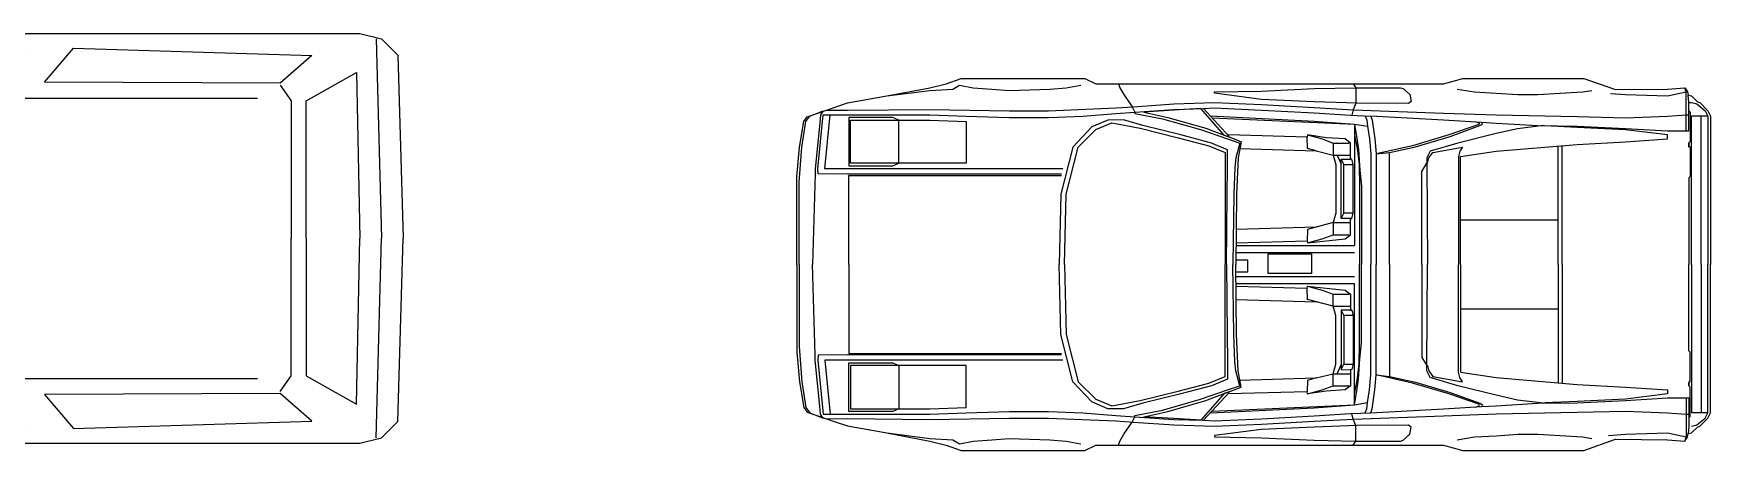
# Model space of a CAD drawing. Header units: millimetres. Extents: x -5138 to 35574, y -20000 to 6964.
# Drawn here: x 6186 to 14446, y 4910 to 6964 of the extents above; entities that cross this region are included whole.
import ezdxf

# ---------------------------------------------------------------- set-up
doc = ezdxf.new("R2010")
doc.units = ezdxf.units.MM

# ---------------------------------------------------------------- blocks, each defined once
blk = doc.blocks.new('mb-xecon2')
for p, q in [((159.3, 955.7), (504.4, 1008.8)), ((504.4, 1008.8), (5389, 1008.8)), ((5389, 1008.8), (5495.2, 982.2)), ((132.7, 849.5), (171.2, 926.3)), ((1915.3, 909.1), (2280.7, 726.5)), ((2792.3, 937.8), (2015.2, 937)), ((2029.5, 937.1), (2389.2, 769.9)), ((2904.7, 770.5), (2792.3, 937.8)), ((2999.8, 769.9), (2899.7, 942.3)), ((2899.7, 942.3), (3737.5, 926.3)), ((3737.5, 926.3), (3556.3, 775.9)), ((3835.4, 769.6), (3977.5, 937)), ((3977.5, 937), (5151.7, 900.8)), ((5468.6, 982.2), (5495.2, 0)), ((5495.2, 982.2), (5574.8, 902.6)), ((0, 0), (47.8, 855.1)), ((132.7, 849.5), (159.3, 663.7)), ((5151.7, 900.8), (4995.6, 765)), ((5574.8, 902.6), (5601.4, 0)), ((1486.6, 371.7), (1619.4, 769.9)), ((2389.2, 769.9), (2904.7, 770.5)), ((3557.3, 769.9), (2999.8, 769.9)), ((4995.6, 765), (3835.4, 769.6)), ((4995.7, 754.2), (5050.2, 677.4)), ((5123.5, 676.7), (5372, 817)), ((5372, 817), (5389, 0)), ((159.3, 663.7), (79.6, 0)), ((1493.4, 391.9), (159.3, 663.7)), ((2415.8, 690.2), (4884.6, 690.2)), ((5050.2, 677.4), (5050.2, 0)), ((5123.5, 0), (5123.5, 676.7)), ((1486.6, 0), (1486.6, 371.7)), ((1645.9, 265.5), (1645.9, 0)), ((2229.9, 318.6), (2229.9, -318.6)), ((0, 0), (47.8, -855.1)), ((159.3, -663.7), (79.6, 0)), ((132.7, 0), (690.2, 0)), ((1486.6, 0), (1486.6, -371.7)), ((1645.9, -265.5), (1645.9, 0)), ((5050.2, -677.4), (5050.2, 0)), ((5123.5, 0), (5123.5, -676.7)), ((5372, -817), (5389, 0)), ((5468.6, -982.2), (5495.2, 0)), ((5574.8, -902.6), (5601.4, 0)), ((1493.4, -391.9), (159.3, -663.7)), ((1486.6, -371.7), (1619.4, -769.9)), ((132.7, -849.5), (159.3, -663.7)), ((1915.3, -909.1), (2280.7, -726.5)), ((2415.8, -690.2), (4884.6, -690.2)), ((4995.7, -754.2), (5050.2, -677.4)), ((5123.5, -676.7), (5372, -817)), ((2029.5, -937.1), (2389.2, -769.9)), ((2389.2, -769.9), (2904.7, -770.5)), ((2904.7, -770.5), (2792.3, -937.8)), ((2999.8, -769.9), (2899.7, -942.3)), ((3557.3, -769.9), (2999.8, -769.9)), ((3737.5, -926.3), (3556.3, -775.9)), ((4995.6, -765), (3835.4, -769.6)), ((3835.4, -769.6), (3977.5, -937)), ((5151.7, -900.8), (4995.6, -765)), ((132.7, -849.5), (171.2, -926.3)), ((3977.5, -937), (5151.7, -900.8)), ((5495.2, -982.2), (5574.8, -902.6)), ((159.3, -955.7), (504.4, -1008.8)), ((2792.3, -937.8), (2015.2, -937)), ((2899.7, -942.3), (3737.5, -926.3)), ((5389, -1008.8), (5495.2, -982.2)), ((504.4, -1008.8), (5389, -1008.8))]:
    blk.add_line(p, q)
for centre, radius, start, end in [((153.8, 849.5), 106.2, 90, 176.98721), ((218.6, 902.6), 53.1, 90, 153.43495), ((1894.5, 860.2), 53.1, 66.87426, 148.4362), ((3061.7, 143.1), 1423, 148.4362, 175.06208), ((12239.4, -720.5), 10063.2, 171.73302, 174.07356), ((3061.7, -143.1), 1423, 184.93792, 211.5638), ((12239.4, 720.5), 10063.2, 185.92644, 188.26698), ((153.8, -849.5), 106.2, 183.01279, 270), ((1894.5, -860.2), 53.1, 211.5638, 293.12574), ((218.6, -902.6), 53.1, 206.56505, 270)]:
    blk.add_arc(centre, radius, start, end)
blk = doc.blocks.new('mb-xecon3')
for p, q in [((734.6, 889.9), (808.3, 916.2)), ((808.3, 916.2), (1417.9, 916.2)), ((1417.9, 916.2), (1472, 889.9)), ((3185.3, 889.9), (3279.9, 916.2)), ((3279.9, 916.2), (3875.4, 916.2)), ((3875.4, 916.2), (4031.8, 861.2)), ((249.6, 795.3), (442.3, 829.9)), ((442.3, 829.9), (655.1, 869.9)), ((442.3, 829.9), (655.1, 856.7)), ((655.1, 869.9), (734.6, 889.9)), ((655.1, 856.7), (767.8, 863)), ((767.8, 863), (801, 883)), ((801, 883), (867.4, 869.9)), ((867.4, 869.9), (960.6, 863)), ((960.6, 863), (1046.5, 856.7)), ((1046.5, 856.7), (1246, 863)), ((1246, 863), (1325.6, 869.9)), ((1325.6, 869.9), (1398.8, 883)), ((1472, 889.9), (1591.1, 889.9)), ((1584.7, 889.9), (1591.1, 869.9)), ((1591.1, 889.9), (3185.3, 889.9)), ((1591.1, 869.9), (1611.1, 836.7)), ((1611.1, 836.7), (1651.1, 776.7)), ((2056.1, 849.9), (2288.4, 853.5)), ((2056.1, 842.6), (2056.1, 849.9)), ((2056.1, 842.6), (2056.1, 842.6)), ((2288.4, 812.6), (2056.1, 842.6)), ((2288.4, 853.5), (2547.5, 866.2)), ((2547.5, 866.2), (2753.5, 869.9)), ((2740.3, 889.9), (2753.5, 869.9)), ((2753.5, 869.9), (2753.5, 793.5)), ((2753.5, 869.9), (2760.3, 869.9)), ((2760.3, 869.9), (2972.6, 869.9)), ((2972.6, 869.9), (2986.7, 866.2)), ((2986.7, 866.2), (3019.4, 836.7)), ((3019.4, 836.7), (3025.8, 801.7)), ((3251.7, 863), (3338.1, 849.9)), ((3338.1, 849.9), (3444.4, 843.5)), ((3444.4, 843.5), (3550.4, 836.7)), ((3550.4, 836.7), (3649.9, 836.7)), ((3649.9, 836.7), (3869.5, 849.9)), ((3869.5, 849.9), (3915.9, 856.7)), ((4007.4, 841.3), (4081.8, 836.7)), ((4031.8, 861.2), (4287.7, 863)), ((4081.8, 836.7), (4287.7, 829.9)), ((4287.7, 863), (4374.1, 869.9)), ((4287.7, 829.9), (4380.9, 849.9)), ((4380.9, 849.9), (4374.1, 869.9)), ((4374.1, 869.9), (4387.3, 849.9)), ((4380.9, 798.5), (4380.9, 849.9)), ((4387.3, 849.9), (4390, 833)), ((4390, 833), (4407.3, 829.9)), ((4394.1, 798.5), (4390, 833)), ((4407.3, 829.9), (4436.8, 800.8)), ((50.5, 727.1), (145.5, 760.3)), ((63.6, 730.3), (130, 757.1)), ((130, 757.1), (116.8, 737.1)), ((145.5, 760.3), (183.2, 773.5)), ((145.5, 760.3), (249.6, 759.4)), ((183.2, 773.5), (249.6, 795.3)), ((249.6, 759.4), (655.1, 763.5)), ((655.1, 763.5), (1046.5, 757.1)), ((1046.5, 757.1), (1239.2, 757.1)), ((1239.2, 757.1), (1571.5, 770.3)), ((1408.8, 730.3), (1571.5, 743.5)), ((1571.5, 770.3), (1657.9, 776.7)), ((1571.5, 743.5), (1664.3, 750.3)), ((1651.1, 776.7), (1664.3, 750.3)), ((1657.9, 776.7), (1857, 790.3)), ((1664.3, 750.3), (1857, 763.5)), ((1664.3, 750.3), (1664.3, 743.5)), ((1664.3, 743.5), (1800.6, 717.1)), ((1664.3, 743.5), (1664.3, 743.5)), ((1857, 759.4), (1708.8, 750.3)), ((1708.8, 750.3), (1827, 723.9)), ((1857, 790.3), (2056.1, 796.7)), ((1989.7, 767.1), (1857, 759.4)), ((1857, 763.5), (2002.9, 767.1)), ((2104.8, 636.2), (1989.7, 767.1)), ((2002.9, 767.1), (2056.1, 770.3)), ((2002.9, 767.1), (2129.3, 630.7)), ((2056.1, 796.7), (2288.4, 787.1)), ((2056.1, 770.3), (2288.4, 760.3)), ((2547.5, 800.8), (2288.4, 812.6)), ((2288.4, 787.1), (2547.5, 772.1)), ((2288.4, 760.3), (2547.5, 745.8)), ((2760.3, 793.5), (2547.5, 800.8)), ((2547.5, 772.1), (2740.3, 761.2)), ((2547.5, 745.8), (2727.1, 734.4)), ((2740.3, 761.2), (2733.5, 734.4)), ((2753.5, 793.5), (2740.3, 761.2)), ((2740.3, 761.2), (3185.3, 744.8)), ((3012.6, 792.1), (2760.3, 793.5)), ((3025.8, 801.7), (3012.6, 792.1)), ((3012.6, 792.1), (3012.6, 792.1)), ((3185.3, 744.8), (3444.4, 736.2)), ((4380.9, 657.1), (4380.9, 798.5)), ((4394.1, 737.1), (4394.1, 798.5)), ((4394.1, 797.6), (4407.3, 796.7)), ((4394.1, 756.2), (4400.4, 749.4)), ((4400.4, 749.4), (4400.4, 604.8)), ((4407.3, 796.7), (4433.6, 790.3)), ((4433.6, 790.3), (4473.6, 757.1)), ((4436.8, 800.8), (4447.3, 796.7)), ((4447.3, 796.7), (4486.8, 757.1)), ((4473.6, 757.1), (4486.8, 730.3)), ((4486.8, 757.1), (4500, 730.3)), ((13.2, 577.6), (33.2, 703.9)), ((24.1, 577.6), (43.6, 703.9)), ((33.2, 703.9), (50.5, 727.1)), ((43.6, 703.9), (63.6, 730.3)), ((112.3, 697.6), (90.5, 471.2)), ((103.6, 471.2), (130, 737.1)), ((116.8, 737.1), (112.3, 697.6)), ((130, 737.1), (655.1, 737.1)), ((136.8, 471.2), (163.2, 737.1)), ((256.4, 723.9), (256.4, 484.8)), ((472.3, 723.9), (256.4, 723.9)), ((263.2, 710.3), (655.1, 710.3)), ((263.2, 498), (263.2, 710.3)), ((501.9, 710.3), (472.3, 723.9)), ((501.9, 498), (501.9, 710.3)), ((655.1, 737.1), (834.2, 730.3)), ((655.1, 710.3), (834.2, 703.9)), ((834.2, 730.3), (1046.5, 723.9)), ((834.2, 703.9), (834.2, 498)), ((1046.5, 723.9), (1239.2, 723.9)), ((1239.2, 723.9), (1408.8, 730.3)), ((1452, 677.1), (1358.8, 577.6)), ((1385.6, 577.6), (1472, 663.9)), ((1531.5, 710.3), (1452, 677.1)), ((1472, 663.9), (1551.5, 697.1)), ((1607.9, 711.2), (1531.5, 710.3)), ((1551.5, 697.1), (1691.1, 670.7)), ((1704.3, 683.9), (1607.9, 711.2)), ((1691.1, 670.7), (1877.9, 623.9)), ((1891.6, 637.6), (1704.3, 683.9)), ((1800.6, 717.1), (1988.4, 663.9)), ((1827, 723.9), (2014.7, 670.7)), ((1988.4, 663.9), (2120.2, 617.6)), ((2014.7, 670.7), (2104.8, 636.2)), ((2036.6, 731.7), (2547.5, 705.8)), ((2045.2, 722.1), (2747.1, 690.8)), ((2045.2, 722.1), (2045.2, 722.1)), ((2045.2, 722.1), (2045.2, 722.1)), ((2547.5, 705.8), (2747.1, 690.8)), ((2727.1, 734.4), (2826.6, 730.3)), ((2747.1, 690.8), (2810.3, 680.8)), ((2747.1, 690.8), (2747.1, 93.4)), ((2747.1, 690.8), (2760.3, 610.7)), ((2799.8, 730.3), (2806.6, 710.3)), ((2806.6, 710.3), (2810.3, 680.8)), ((2810.3, 680.8), (2819.8, 617.6)), ((2826.6, 731.2), (3185.3, 711.7)), ((2826.6, 730.3), (2826.6, 731.2)), ((2826.6, 730.3), (2833, 710.3)), ((2833, 710.3), (2846.7, 617.6)), ((3185.3, 711.7), (3372.6, 700.3)), ((3359.4, 688.9), (3211.7, 637.6)), ((3218.5, 630.7), (3364.4, 683.9)), ((3344.4, 702.1), (3362.2, 695.3)), ((3362.2, 695.3), (3359.4, 688.9)), ((3364.4, 683.9), (3377.6, 690.8)), ((3372.6, 700.3), (3444.4, 696.2)), ((3377.6, 690.8), (3375.8, 697.1)), ((3444.4, 736.2), (3842.7, 727.6)), ((3444.4, 696.2), (3649.9, 683.9)), ((3549, 668), (3444.4, 643.9)), ((3676.7, 683.5), (3549, 668)), ((3649.9, 683.9), (3842.7, 681.2)), ((3842.7, 674.8), (3683.6, 681.7)), ((3842.7, 727.6), (4081.8, 722.6)), ((3842.7, 681.2), (4081.8, 669.4)), ((4081.8, 663), (3842.7, 674.8)), ((4081.8, 722.6), (4287.7, 730.3)), ((4081.8, 669.4), (4287.7, 657.1)), ((4287.7, 637.6), (4081.8, 663)), ((4287.7, 730.3), (4380.9, 737.1)), ((4380.9, 737.1), (4394.1, 737.1)), ((4394.1, 657.1), (4394.1, 737.1)), ((4486.8, 730.3), (4407.3, 730.3)), ((4407.3, -0.2), (4407.3, 730.3)), ((4453.6, -0.2), (4453.6, 730.3)), ((4486.8, 730.3), (4486.8, -0.2)), ((4500, 730.3), (4500, -0.2)), ((1877.9, 623.9), (2028.8, 584.4)), ((2042, 597.6), (1891.6, 637.6)), ((2028.8, 584.4), (2110.2, 551.2)), ((2121.6, 564.4), (2042, 597.6)), ((2104.8, 636.2), (2153.4, 617.6)), ((2118.9, 630.7), (2104.8, 636.2)), ((2129.3, 630.7), (2118.9, 630.7)), ((2120.2, 617.6), (2182.5, 597.6)), ((2513.9, 626.7), (2123.9, 637.6)), ((2153.4, 617.6), (2188.9, 604.4)), ((2182.5, 597.6), (2162.5, 524.4)), ((2188.9, 604.4), (2173.4, 524.4)), ((2514.3, 637.6), (2513.9, 626.7)), ((2514.3, 571.2), (2513.9, 626.7)), ((2514.3, 637.6), (2587.5, 617.6)), ((2607.5, 623.9), (2514.3, 637.6)), ((2587.5, 617.6), (2640.7, 597.6)), ((2700.3, 617.6), (2607.5, 623.9)), ((2640.7, 597.6), (2720.3, 597.6)), ((2640.7, 597.6), (2640.7, 538)), ((2727.1, 597.6), (2700.3, 617.6)), ((2727.1, 518.5), (2727.1, 597.6)), ((2747.1, 637.1), (2760.3, 571.2)), ((2760.3, 610.7), (2766.6, 564.4)), ((2819.8, 617.6), (2826.6, 544.4)), ((2846.7, 617.6), (2852.6, 544.4)), ((3032.6, 584.4), (2852.6, 544.4)), ((2919.4, 551.2), (3047.1, 579.8)), ((3211.7, 637.6), (3032.6, 584.4)), ((3047.1, 579.8), (3218.5, 630.7)), ((3255.3, 597.6), (3119.9, 557.6)), ((3444.4, 643.9), (3255.3, 597.6)), ((3444.4, 557.6), (3842.7, 590.7)), ((3749.9, -0.2), (3749.9, 582.6)), ((3769.5, 0), (3769.5, 584.4)), ((3842.7, 590.7), (4081.8, 604.4)), ((4081.8, 604.4), (4287.7, 617.6)), ((4287.7, 657.1), (4394.1, 657.1)), ((4287.7, 617.6), (4287.7, 637.6)), ((4400.4, 604.8), (4394.1, 598.5)), ((4394.1, 598.5), (4394.1, 583.5)), ((4394.1, 577.1), (4394.1, 598.5)), ((4394.1, 583.5), (4400.4, 577.1)), ((0, 431.6), (13.2, 577.6)), ((10.5, 404.8), (24.1, 577.6)), ((834.2, 498), (263.2, 498)), ((472.3, 484.8), (501.9, 498)), ((1358.8, 577.6), (1299.2, 345.3)), ((1325.6, 345.3), (1385.6, 577.6)), ((2110.2, 551.2), (2110.2, 345.3)), ((2120.2, 478), (2121.6, 564.4)), ((2162.5, 524.4), (2157.5, 478)), ((2173.4, 524.4), (2165.2, 345.3)), ((2180.2, 570.3), (2557.5, 558.9)), ((2557.5, 558.9), (2514.3, 571.2)), ((2557.5, 558.9), (2640.7, 538)), ((2640.7, 538), (2660.7, 538)), ((2640.7, 538), (2653.9, 491.2)), ((2660.7, 538), (2680.3, 493.9)), ((2660.7, 538), (2727.1, 538)), ((2680.3, 518), (2727.1, 518.5)), ((2680.3, 493.9), (2680.3, 518)), ((2680.3, 518), (2693.9, 491.2)), ((2733.5, 518), (2727.1, 518.5)), ((2740.3, 491.2), (2733.5, 518)), ((2760.3, 571.2), (2770.3, 491.2)), ((2766.6, 564.4), (2773.5, 464.8)), ((2826.6, 544.4), (2826.6, 518)), ((2826.6, 518), (2826.6, 391.6)), ((2852.6, 544.4), (2919.4, 551.2)), ((2852.6, 544.4), (2853, 418.5)), ((2919.4, 0), (2919.4, 551.2)), ((3078.9, 458), (3102.1, 498)), ((3119.9, 557.6), (3102.1, 524.4)), ((3102.1, 524.4), (3102.1, 498)), ((3102.1, 498), (3105.3, 0)), ((3102.1, 498), (3105.3, 498)), ((3105.3, 498), (3112.1, 524.4)), ((3112.1, 524.4), (3132.1, 551.2)), ((3132.1, 551.2), (3278.1, 577.6)), ((3264.9, 557.6), (3258.1, 531.2)), ((3258.1, 531.2), (3258.1, 0)), ((3278.1, 577.6), (3264.9, 557.6)), ((3268.5, 531.2), (3444.4, 557.6)), ((3268.5, 531.2), (3268.5, 531.2)), ((3268.5, 0), (3268.5, 531.2)), ((4400.4, 577.1), (4400.4, 432.1)), ((0, 0), (0, 431.6)), ((90.5, 446.2), (76.8, -0.2)), ((90.5, 471.2), (90.5, 446.2)), ((104.1, 446.2), (103.6, 471.2)), ((249.6, 444.8), (104.1, 446.2)), ((1310.1, 471.2), (136.8, 471.2)), ((1303.8, 444.8), (249.6, 444.8)), ((256.4, 484.8), (472.3, 484.8)), ((256.4, 438), (1303.8, 438)), ((256.4, -0.2), (256.4, 438)), ((2119.3, 345.3), (2120.2, 478)), ((2157.5, 478), (2152, 345.3)), ((2653.9, 491.2), (2653.9, 252.1)), ((2680.3, 225.7), (2680.3, 493.9)), ((2693.9, 491.2), (2740.3, 491.2)), ((2693.9, 252.1), (2693.9, 491.2)), ((2740.3, 252.1), (2740.3, 491.2)), ((2770.3, 491.2), (2771.6, 385.3)), ((2773.5, 464.8), (2780.3, 385.3)), ((2853, 418.5), (2853, -0.2)), ((3078.9, -0.2), (3078.9, 458)), ((4400.4, 432.1), (4394.1, 425.7)), ((4394.1, 425.7), (4394.1, 0)), ((10.5, 404.8), (10.5, 404.8)), ((10.5, -0.2), (10.5, 404.8)), ((1299.2, 345.3), (1292.4, -0.2)), ((1318.8, -0.2), (1325.6, 345.3)), ((2110.2, 345.3), (2108.8, -0.2)), ((2116.6, -0.2), (2119.3, 345.3)), ((2152, 345.3), (2147.9, -0.2)), ((2165.2, 345.3), (2161.6, -0.2)), ((2771.6, 385.3), (2771.6, 0)), ((2780.3, 385.3), (2780.3, 0)), ((2826.6, 391.6), (2826.6, -0.2)), ((2653.9, 252.1), (2640.7, 205.7)), ((2680.3, 225.7), (2693.9, 252.1)), ((2740.3, 252.1), (2693.9, 252.1)), ((2733.5, 225.7), (2740.3, 252.1)), ((2163.9, 173), (2557.5, 184.3)), ((2514.3, 172.5), (2513.9, 116.6)), ((2640.7, 205.7), (2514.3, 172.5)), ((2640.7, 205.7), (2640.7, 146.2)), ((2640.7, 205.7), (2727.1, 205.7)), ((2733.5, 225.7), (2680.3, 225.7)), ((2727.1, 225.3), (2733.5, 225.7)), ((2727.1, 146.2), (2727.1, 225.3)), ((3268.5, 218.9), (3749.9, 218.9)), ((2162.9, 106.6), (2513.9, 116.6)), ((2162.9, 93), (2747.1, 93)), ((2513.9, 116.6), (2514.3, 106.1)), ((2513.9, 116.6), (2513.9, 116.6)), ((2514.3, 106.1), (2587.5, 126.1)), ((2514.3, 106.1), (2700.3, 126.1)), ((2587.5, 126.1), (2640.7, 146.2)), ((2640.7, 146.2), (2720.3, 146.2)), ((2700.3, 126.1), (2727.1, 146.2)), ((2162.9, 59.3), (2747.1, 59.3)), ((2221.8, 20.2), (2167.6, 20.2)), ((2221.8, -36.7), (2221.8, 20.2)), ((2321.6, -45.2), (2321.6, 51.6)), ((2321.6, 51.6), (2535.5, 51.6)), ((2535.5, 51.6), (2535.5, -45.2)), ((0, -0.5), (0, -432.1)), ((10.5, -0.2), (10.5, -405.3)), ((90.5, -446.6), (76.8, -0.2)), ((256.4, -0.2), (256.4, -438.5)), ((1299.2, -345.7), (1292.4, -0.2)), ((1318.8, -0.2), (1325.6, -345.7)), ((2110.2, -345.7), (2108.8, -0.2)), ((2116.6, -0.2), (2119.3, -345.7)), ((2152, -345.7), (2147.9, -0.2)), ((2165.2, -345.7), (2161.6, -0.2)), ((2162.9, -59.7), (2747.1, -59.7)), ((2167.6, -36.7), (2221.8, -36.7)), ((2535.5, -45.2), (2321.6, -45.2)), ((2771.6, -385.7), (2771.6, -0.5)), ((2780.3, -385.7), (2780.3, -0.5)), ((2826.6, -392.1), (2826.6, -0.2)), ((2853, -418.9), (2853, -0.2)), ((2919.4, -0.5), (2919.4, -551.6)), ((3078.9, -0.2), (3078.9, -458.5)), ((3102.1, -498.5), (3105.3, -0.5)), ((3258.1, -531.6), (3258.1, -0.5)), ((3268.5, -0.5), (3268.5, -531.6)), ((3749.9, -0.2), (3749.9, -583)), ((3769.5, -0.5), (3769.5, -584.8)), ((4394.1, -426.2), (4394.1, -0.5)), ((4407.3, -0.2), (4407.3, -730.8)), ((4453.6, -0.2), (4453.6, -730.8)), ((4486.8, -730.8), (4486.8, -0.2)), ((4500, -730.8), (4500, -0.2)), ((2162.9, -93.4), (2747.1, -93.4)), ((2162.9, -107.1), (2513.9, -117.1)), ((2513.9, -117.1), (2514.3, -106.6)), ((2514.3, -173), (2513.9, -117.1)), ((2513.9, -117.1), (2513.9, -117.1)), ((2514.3, -106.6), (2587.5, -126.6)), ((2514.3, -106.6), (2700.3, -126.6)), ((2587.5, -126.6), (2640.7, -146.6)), ((2640.7, -146.6), (2720.3, -146.6)), ((2640.7, -206.2), (2640.7, -146.6)), ((2700.3, -126.6), (2727.1, -146.6)), ((2727.1, -146.6), (2727.1, -225.7)), ((2747.1, -691.2), (2747.1, -93.9)), ((2163.9, -173.4), (2557.5, -184.8)), ((2640.7, -206.2), (2514.3, -173)), ((2653.9, -252.5), (2640.7, -206.2)), ((2640.7, -206.2), (2727.1, -206.2)), ((2680.3, -226.2), (2680.3, -494.4)), ((2733.5, -226.2), (2680.3, -226.2)), ((2680.3, -226.2), (2693.9, -252.5)), ((2727.1, -225.7), (2733.5, -226.2)), ((2733.5, -226.2), (2740.3, -252.5)), ((3268.5, -219.3), (3749.9, -219.3)), ((2653.9, -491.6), (2653.9, -252.5)), ((2693.9, -252.5), (2693.9, -491.6)), ((2740.3, -252.5), (2693.9, -252.5)), ((2740.3, -252.5), (2740.3, -491.6)), ((10.5, -405.3), (24.1, -578)), ((10.5, -405.3), (10.5, -405.3)), ((1358.8, -578), (1299.2, -345.7)), ((1325.6, -345.7), (1385.6, -578)), ((2110.2, -551.6), (2110.2, -345.7)), ((2119.3, -345.7), (2120.2, -478.5)), ((2157.5, -478.5), (2152, -345.7)), ((2173.4, -524.8), (2165.2, -345.7)), ((2770.3, -491.6), (2771.6, -385.7)), ((2773.5, -465.3), (2780.3, -385.7)), ((2826.6, -518.5), (2826.6, -392.1)), ((0, -432.1), (13.2, -578)), ((90.5, -471.6), (90.5, -446.6)), ((112.3, -698), (90.5, -471.6)), ((104.1, -446.6), (103.6, -471.6)), ((103.6, -471.6), (130, -737.6)), ((249.6, -445.3), (104.1, -446.6)), ((136.8, -471.6), (163.2, -737.6)), ((1310.1, -471.6), (136.8, -471.6)), ((1303.8, -445.3), (249.6, -445.3)), ((256.4, -438.5), (1303.8, -438.5)), ((256.4, -485.3), (472.3, -485.3)), ((256.4, -724.4), (256.4, -485.3)), ((472.3, -485.3), (501.9, -498.5)), ((2120.2, -478.5), (2121.6, -564.8)), ((2162.5, -524.8), (2157.5, -478.5)), ((2640.7, -538.5), (2653.9, -491.6)), ((2660.7, -538.5), (2680.3, -494.4)), ((2680.3, -518.5), (2693.9, -491.6)), ((2680.3, -494.4), (2680.3, -518.5)), ((2693.9, -491.6), (2740.3, -491.6)), ((2740.3, -491.6), (2733.5, -518.5)), ((2760.3, -571.6), (2770.3, -491.6)), ((2766.6, -564.8), (2773.5, -465.3)), ((2852.6, -544.8), (2853, -418.9)), ((3078.9, -458.5), (3102.1, -498.5)), ((4400.4, -432.5), (4394.1, -426.2)), ((4400.4, -577.6), (4400.4, -432.5)), ((13.2, -578), (33.2, -704.4)), ((24.1, -578), (43.6, -704.4)), ((263.2, -498.5), (263.2, -710.8)), ((834.2, -498.5), (263.2, -498.5)), ((501.9, -498.5), (501.9, -710.8)), ((834.2, -704.4), (834.2, -498.5)), ((1452, -677.6), (1358.8, -578)), ((1385.6, -578), (1472, -664.4)), ((2028.8, -584.8), (2110.2, -551.6)), ((2121.6, -564.8), (2042, -598)), ((2182.5, -598), (2162.5, -524.8)), ((2188.9, -604.8), (2173.4, -524.8)), ((2180.2, -570.7), (2557.5, -559.4)), ((2514.3, -571.6), (2513.9, -627.1)), ((2557.5, -559.4), (2514.3, -571.6)), ((2557.5, -559.4), (2640.7, -538.5)), ((2640.7, -598), (2640.7, -538.5)), ((2640.7, -538.5), (2660.7, -538.5)), ((2660.7, -538.5), (2727.1, -538.5)), ((2680.3, -518.5), (2727.1, -518.9)), ((2733.5, -518.5), (2727.1, -518.9)), ((2727.1, -518.9), (2727.1, -598)), ((2747.1, -637.6), (2760.3, -571.6)), ((2760.3, -611.2), (2766.6, -564.8)), ((2819.8, -618), (2826.6, -544.8)), ((2826.6, -544.8), (2826.6, -518.5)), ((2846.7, -618), (2852.6, -544.8)), ((3032.6, -584.8), (2852.6, -544.8)), ((2852.6, -544.8), (2919.4, -551.6)), ((2919.4, -551.6), (3047.1, -580.3)), ((3102.1, -498.5), (3105.3, -498.5)), ((3102.1, -524.8), (3102.1, -498.5)), ((3119.9, -558), (3102.1, -524.8)), ((3105.3, -498.5), (3112.1, -524.8)), ((3112.1, -524.8), (3132.1, -551.6)), ((3255.3, -598), (3119.9, -558)), ((3132.1, -551.6), (3278.1, -578)), ((3264.9, -558), (3258.1, -531.6)), ((3278.1, -578), (3264.9, -558)), ((3268.5, -531.6), (3444.4, -558)), ((3268.5, -531.6), (3268.5, -531.6)), ((3444.4, -558), (3842.7, -591.2)), ((4394.1, -583.9), (4400.4, -577.6)), ((4394.1, -577.6), (4394.1, -598.9)), ((1691.1, -671.2), (1877.9, -624.4)), ((1891.6, -638), (1704.3, -684.4)), ((1877.9, -624.4), (2028.8, -584.8)), ((2042, -598), (1891.6, -638)), ((1988.4, -664.4), (2120.2, -618)), ((2104.8, -636.7), (1989.7, -767.6)), ((2002.9, -767.6), (2129.3, -631.2)), ((2014.7, -671.2), (2104.8, -636.7)), ((2104.8, -636.7), (2153.4, -618)), ((2118.9, -631.2), (2104.8, -636.7)), ((2129.3, -631.2), (2118.9, -631.2)), ((2120.2, -618), (2182.5, -598)), ((2513.9, -627.1), (2123.9, -638)), ((2153.4, -618), (2188.9, -604.8)), ((2514.3, -638), (2513.9, -627.1)), ((2514.3, -638), (2587.5, -618)), ((2607.5, -624.4), (2514.3, -638)), ((2587.5, -618), (2640.7, -598)), ((2700.3, -618), (2607.5, -624.4)), ((2640.7, -598), (2720.3, -598)), ((2727.1, -598), (2700.3, -618)), ((2747.1, -691.2), (2760.3, -611.2)), ((2810.3, -681.2), (2819.8, -618)), ((2833, -710.8), (2846.7, -618)), ((3211.7, -638), (3032.6, -584.8)), ((3047.1, -580.3), (3218.5, -631.2)), ((3359.4, -689.4), (3211.7, -638)), ((3218.5, -631.2), (3364.4, -684.4)), ((3444.4, -644.4), (3255.3, -598)), ((3549, -668.5), (3444.4, -644.4)), ((3842.7, -591.2), (4081.8, -604.8)), ((4081.8, -604.8), (4287.7, -618)), ((4287.7, -638), (4081.8, -663.5)), ((4081.8, -669.8), (4287.7, -657.6)), ((4287.7, -618), (4287.7, -638)), ((4287.7, -657.6), (4394.1, -657.6)), ((4380.9, -657.6), (4380.9, -798.9)), ((4394.1, -598.9), (4394.1, -583.9)), ((4400.4, -605.3), (4394.1, -598.9)), ((4394.1, -657.6), (4394.1, -737.6)), ((4400.4, -749.8), (4400.4, -605.3)), ((33.2, -704.4), (50.5, -727.6)), ((43.6, -704.4), (63.6, -730.8)), ((50.5, -727.6), (145.5, -760.8)), ((63.6, -730.8), (130, -757.6)), ((116.8, -737.6), (112.3, -698)), ((130, -757.6), (116.8, -737.6)), ((130, -737.6), (655.1, -737.6)), ((472.3, -724.4), (256.4, -724.4)), ((263.2, -710.8), (655.1, -710.8)), ((501.9, -710.8), (472.3, -724.4)), ((655.1, -710.8), (834.2, -704.4)), ((655.1, -737.6), (834.2, -730.8)), ((834.2, -730.8), (1046.5, -724.4)), ((1046.5, -724.4), (1239.2, -724.4)), ((1239.2, -724.4), (1408.8, -730.8)), ((1408.8, -730.8), (1571.5, -743.9)), ((1531.5, -710.8), (1452, -677.6)), ((1472, -664.4), (1551.5, -697.6)), ((1607.9, -711.7), (1531.5, -710.8)), ((1551.5, -697.6), (1691.1, -671.2)), ((1704.3, -684.4), (1607.9, -711.7)), ((1664.3, -743.9), (1800.6, -717.6)), ((1708.8, -750.8), (1827, -724.4)), ((1800.6, -717.6), (1988.4, -664.4)), ((1827, -724.4), (2014.7, -671.2)), ((2036.6, -732.1), (2547.5, -706.2)), ((2045.2, -722.6), (2747.1, -691.2)), ((2045.2, -722.6), (2045.2, -722.6)), ((2045.2, -722.6), (2045.2, -722.6)), ((2547.5, -706.2), (2747.1, -691.2)), ((2547.5, -746.2), (2727.1, -734.8)), ((2727.1, -734.8), (2826.6, -730.8)), ((2740.3, -761.7), (2733.5, -734.8)), ((2747.1, -691.2), (2810.3, -681.2)), ((2799.8, -730.8), (2806.6, -710.8)), ((2806.6, -710.8), (2810.3, -681.2)), ((2826.6, -730.8), (2833, -710.8)), ((2826.6, -731.7), (3185.3, -712.1)), ((2826.6, -730.8), (2826.6, -731.7)), ((3185.3, -712.1), (3372.6, -700.8)), ((3185.3, -745.3), (3444.4, -736.7)), ((3344.4, -702.6), (3362.2, -695.8)), ((3362.2, -695.8), (3359.4, -689.4)), ((3364.4, -684.4), (3377.6, -691.2)), ((3372.6, -700.8), (3444.4, -696.7)), ((3377.6, -691.2), (3375.8, -697.6)), ((3444.4, -696.7), (3649.9, -684.4)), ((3444.4, -736.7), (3842.7, -728)), ((3676.7, -683.9), (3549, -668.5)), ((3649.9, -684.4), (3842.7, -681.7)), ((3842.7, -675.3), (3683.6, -682.1)), ((4081.8, -663.5), (3842.7, -675.3)), ((3842.7, -681.7), (4081.8, -669.8)), ((3842.7, -728), (4081.8, -723)), ((4081.8, -723), (4287.7, -730.8)), ((4287.7, -730.8), (4380.9, -737.6)), ((4380.9, -737.6), (4394.1, -737.6)), ((4394.1, -737.6), (4394.1, -798.9)), ((4486.8, -730.8), (4407.3, -730.8)), ((4473.6, -757.6), (4486.8, -730.8)), ((4486.8, -757.6), (4500, -730.8)), ((145.5, -760.8), (249.6, -759.8)), ((145.5, -760.8), (183.2, -773.9)), ((183.2, -773.9), (249.6, -795.8)), ((249.6, -759.8), (655.1, -763.9)), ((249.6, -795.8), (442.3, -830.3)), ((655.1, -763.9), (1046.5, -757.6)), ((1046.5, -757.6), (1239.2, -757.6)), ((1239.2, -757.6), (1571.5, -770.8)), ((1571.5, -743.9), (1664.3, -750.8)), ((1571.5, -770.8), (1657.9, -777.1)), ((1611.1, -837.1), (1651.1, -777.1)), ((1651.1, -777.1), (1664.3, -750.8)), ((1657.9, -777.1), (1857, -790.8)), ((1664.3, -743.9), (1664.3, -743.9)), ((1664.3, -750.8), (1664.3, -743.9)), ((1664.3, -750.8), (1857, -763.9)), ((1857, -759.8), (1708.8, -750.8)), ((1989.7, -767.6), (1857, -759.8)), ((1857, -763.9), (2002.9, -767.6)), ((1857, -790.8), (2056.1, -797.1)), ((2002.9, -767.6), (2056.1, -770.8)), ((2056.1, -770.8), (2288.4, -760.8)), ((2056.1, -797.1), (2288.4, -787.6)), ((2288.4, -813), (2056.1, -843)), ((2288.4, -760.8), (2547.5, -746.2)), ((2288.4, -787.6), (2547.5, -772.6)), ((2547.5, -801.2), (2288.4, -813)), ((2547.5, -772.6), (2740.3, -761.7)), ((2760.3, -793.9), (2547.5, -801.2)), ((2740.3, -761.7), (3185.3, -745.3)), ((2753.5, -793.9), (2740.3, -761.7)), ((2753.5, -870.3), (2753.5, -793.9)), ((3012.6, -792.6), (2760.3, -793.9)), ((3012.6, -792.6), (3012.6, -792.6)), ((3025.8, -802.1), (3012.6, -792.6)), ((3019.4, -837.1), (3025.8, -802.1)), ((4380.9, -798.9), (4380.9, -850.3)), ((4394.1, -798.9), (4390, -833.5)), ((4394.1, -756.7), (4400.4, -749.8)), ((4407.3, -797.1), (4433.6, -790.8)), ((4407.3, -830.3), (4436.8, -801.2)), ((4433.6, -790.8), (4473.6, -757.6)), ((4436.8, -801.2), (4447.3, -797.1)), ((4447.3, -797.1), (4486.8, -757.6)), ((442.3, -830.3), (655.1, -857.1)), ((442.3, -830.3), (655.1, -870.3)), ((655.1, -857.1), (767.8, -863.5)), ((655.1, -870.3), (734.6, -890.3)), ((734.6, -890.3), (808.3, -916.7)), ((767.8, -863.5), (801, -883.5)), ((801, -883.5), (867.4, -870.3)), ((867.4, -870.3), (960.6, -863.5)), ((960.6, -863.5), (1046.5, -857.1)), ((1046.5, -857.1), (1246, -863.5)), ((1246, -863.5), (1325.6, -870.3)), ((1325.6, -870.3), (1398.8, -883.5)), ((1417.9, -916.7), (1472, -890.3)), ((1472, -890.3), (1591.1, -890.3)), ((1584.7, -890.3), (1591.1, -870.3)), ((1591.1, -870.3), (1611.1, -837.1)), ((1591.1, -890.3), (3185.3, -890.3)), ((2056.1, -843), (2056.1, -843)), ((2056.1, -843), (2056.1, -850.3)), ((2056.1, -850.3), (2288.4, -853.9)), ((2288.4, -853.9), (2547.5, -866.7)), ((2547.5, -866.7), (2753.5, -870.3)), ((2740.3, -890.3), (2753.5, -870.3)), ((2753.5, -870.3), (2760.3, -870.3)), ((2760.3, -870.3), (2972.6, -870.3)), ((2972.6, -870.3), (2986.7, -866.7)), ((2986.7, -866.7), (3019.4, -837.1)), ((3185.3, -890.3), (3279.9, -916.7)), ((3251.7, -863.5), (3338.1, -850.3)), ((3338.1, -850.3), (3444.4, -843.9)), ((3444.4, -843.9), (3550.4, -837.1)), ((3550.4, -837.1), (3649.9, -837.1)), ((3649.9, -837.1), (3869.5, -850.3)), ((3869.5, -850.3), (3915.9, -857.1)), ((3875.4, -916.7), (4031.8, -861.7)), ((3997.4, -842.4), (4081.8, -837.1)), ((4031.8, -861.7), (4287.7, -863.5)), ((4081.8, -837.1), (4287.7, -830.3)), ((4287.7, -830.3), (4380.9, -850.3)), ((4287.7, -863.5), (4374.1, -870.3)), ((4380.9, -850.3), (4374.1, -870.3)), ((4374.1, -870.3), (4387.3, -850.3)), ((4387.3, -850.3), (4390, -833.5)), ((4390, -833.5), (4407.3, -830.3)), ((808.3, -916.7), (1417.9, -916.7)), ((3279.9, -916.7), (3875.4, -916.7))]:
    blk.add_line(p, q)

msp = doc.modelspace()

# ---------------------------------------------------------------- block references
for name, p in [('mb-xecon2', (2404.5, 5955.1)), ('mb-xecon3', (9946, 5826.8))]:
    msp.add_blockref(name, p)

doc.saveas('drawing.dxf')
